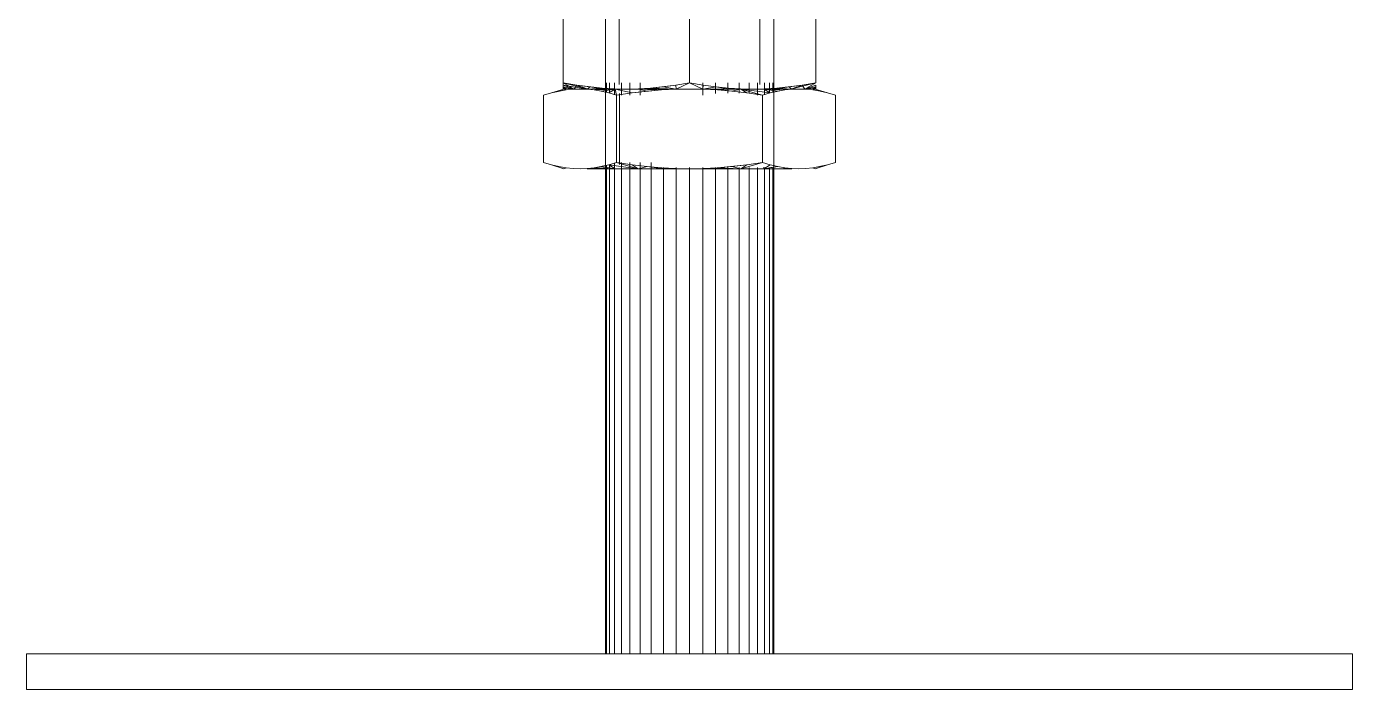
# Model space of a CAD drawing. Header units: centimetres. Extents: x -13467 to 3766, y -437 to 1921.
# Drawn here: x -8912.39 to -8893.88, y 101.87 to 111.13 of the extents above; entities that cross this region are included whole.
import ezdxf

# ---------------------------------------------------------------- set-up
doc = ezdxf.new("R2010")
doc.units = ezdxf.units.CM
doc.layers.add('G-IMPT', color=7, linetype='Continuous', lineweight=9)
doc.layers.add('M-EQPM', color=7, linetype='Continuous', lineweight=9)

# ---------------------------------------------------------------- blocks, each defined once
blk = doc.blocks.new('EQ-02-002 - EQ-02-002_dwg_Agrupar_747-1524388-Sección 1-1')
at = {"layer": 'G-IMPT'}
for p, q in [((-8904.314, 111.368), (-8904.314, 102.368)), ((-8901.964, 111.368), (-8901.964, 102.368)), ((-8904.314, 110.341), (-8904.314, 110.213)), ((-8904.314, 110.213), (-8904.314, 110.341)), ((-8904.3, 110.341), (-8904.3, 110.21)), ((-8904.3, 110.21), (-8904.3, 110.341)), ((-8904.3, 110.341), (-8904.3, 110.21)), ((-8904.257, 110.341), (-8904.257, 110.199)), ((-8904.257, 110.199), (-8904.257, 110.341)), ((-8904.257, 110.341), (-8904.257, 110.199)), ((-8904.186, 110.341), (-8904.186, 110.179)), ((-8904.186, 110.341), (-8904.186, 110.179)), ((-8904.186, 110.179), (-8904.186, 110.341)), ((-8904.09, 110.341), (-8904.09, 110.171)), ((-8904.09, 110.171), (-8904.09, 110.341)), ((-8904.09, 110.341), (-8904.09, 110.171)), ((-8903.97, 110.341), (-8903.97, 110.171)), ((-8903.97, 110.341), (-8903.97, 110.171)), ((-8903.97, 110.171), (-8903.97, 110.341)), ((-8903.83, 110.341), (-8903.83, 110.171)), ((-8903.83, 110.171), (-8903.83, 110.341)), ((-8903.83, 110.341), (-8903.83, 110.171)), ((-8902.955, 110.341), (-8902.955, 110.171)), ((-8902.955, 110.171), (-8902.955, 110.341)), ((-8902.955, 110.341), (-8902.955, 110.171)), ((-8902.776, 110.341), (-8902.776, 110.195)), ((-8902.776, 110.195), (-8902.776, 110.341)), ((-8902.776, 110.341), (-8902.776, 110.195)), ((-8902.605, 110.341), (-8902.605, 110.198)), ((-8902.605, 110.198), (-8902.605, 110.341)), ((-8902.605, 110.341), (-8902.605, 110.198)), ((-8902.448, 110.341), (-8902.448, 110.2)), ((-8902.448, 110.2), (-8902.448, 110.341)), ((-8902.448, 110.341), (-8902.448, 110.2)), ((-8902.308, 110.341), (-8902.308, 110.197)), ((-8902.308, 110.341), (-8902.308, 110.197)), ((-8902.308, 110.197), (-8902.308, 110.341)), ((-8902.188, 110.341), (-8902.188, 110.171)), ((-8902.188, 110.171), (-8902.188, 110.341)), ((-8902.188, 110.341), (-8902.188, 110.171)), ((-8902.092, 110.341), (-8902.092, 110.179)), ((-8902.092, 110.179), (-8902.092, 110.341)), ((-8902.092, 110.341), (-8902.092, 110.179)), ((-8902.021, 110.341), (-8902.021, 110.199)), ((-8902.021, 110.341), (-8902.021, 110.199)), ((-8902.021, 110.199), (-8902.021, 110.341)), ((-8901.978, 110.341), (-8901.978, 110.209)), ((-8901.978, 110.209), (-8901.978, 110.341)), ((-8901.978, 110.341), (-8901.978, 110.209)), ((-8904.186, 109.22), (-8904.186, 102.368)), ((-8904.186, 109.22), (-8904.186, 102.368)), ((-8904.186, 102.368), (-8904.186, 109.22)), ((-8904.09, 109.228), (-8904.09, 102.368)), ((-8904.09, 102.368), (-8904.09, 109.228)), ((-8904.09, 109.228), (-8904.09, 102.368)), ((-8903.97, 109.228), (-8903.97, 102.368)), ((-8903.97, 109.228), (-8903.97, 102.368)), ((-8903.97, 102.368), (-8903.97, 109.228)), ((-8903.83, 109.228), (-8903.83, 102.368)), ((-8903.83, 102.368), (-8903.83, 109.228)), ((-8903.83, 109.228), (-8903.83, 102.368)), ((-8903.673, 109.228), (-8903.673, 102.368)), ((-8903.673, 102.368), (-8903.673, 109.228)), ((-8903.673, 109.228), (-8903.673, 102.368)), ((-8904.314, 109.188), (-8904.314, 102.368)), ((-8904.314, 102.368), (-8904.314, 109.188)), ((-8904.3, 109.191), (-8904.3, 102.368)), ((-8904.3, 102.368), (-8904.3, 109.191)), ((-8904.3, 109.191), (-8904.3, 102.368)), ((-8904.257, 109.2), (-8904.257, 102.368)), ((-8904.257, 102.368), (-8904.257, 109.2)), ((-8904.257, 109.2), (-8904.257, 102.368)), ((-8903.502, 109.159), (-8903.502, 102.368)), ((-8903.502, 109.159), (-8903.502, 102.368)), ((-8903.502, 102.368), (-8903.502, 109.159)), ((-8903.323, 109.159), (-8903.323, 102.368)), ((-8903.323, 102.368), (-8903.323, 109.159)), ((-8903.323, 109.159), (-8903.323, 102.368)), ((-8903.139, 109.159), (-8903.139, 102.368)), ((-8903.139, 102.368), (-8903.139, 109.159)), ((-8903.139, 102.368), (-8903.139, 109.159)), ((-8902.955, 109.159), (-8902.955, 102.368)), ((-8902.955, 102.368), (-8902.955, 109.159)), ((-8902.955, 109.159), (-8902.955, 102.368)), ((-8902.776, 109.159), (-8902.776, 102.368)), ((-8902.776, 102.368), (-8902.776, 109.159)), ((-8902.776, 109.159), (-8902.776, 102.368)), ((-8902.605, 109.159), (-8902.605, 102.368)), ((-8902.605, 102.368), (-8902.605, 109.159)), ((-8902.605, 109.159), (-8902.605, 102.368)), ((-8902.448, 109.159), (-8902.448, 102.368)), ((-8902.448, 102.368), (-8902.448, 109.159)), ((-8902.448, 109.159), (-8902.448, 102.368)), ((-8902.308, 109.159), (-8902.308, 102.368)), ((-8902.308, 109.159), (-8902.308, 102.368)), ((-8902.308, 102.368), (-8902.308, 109.159)), ((-8902.188, 109.159), (-8902.188, 102.368)), ((-8902.188, 102.368), (-8902.188, 109.159)), ((-8902.188, 109.159), (-8902.188, 102.368)), ((-8902.092, 109.159), (-8902.092, 102.368)), ((-8902.092, 102.368), (-8902.092, 109.159)), ((-8902.092, 109.159), (-8902.092, 102.368)), ((-8902.021, 109.159), (-8902.021, 102.368)), ((-8902.021, 109.159), (-8902.021, 102.368)), ((-8902.021, 102.368), (-8902.021, 109.159)), ((-8901.978, 109.159), (-8901.978, 102.368)), ((-8901.978, 102.368), (-8901.978, 109.159)), ((-8901.978, 109.159), (-8901.978, 102.368)), ((-8901.964, 109.159), (-8901.964, 102.368)), ((-8901.964, 102.368), (-8901.964, 109.159))]:
    blk.add_line(p, q, dxfattribs=at)
blk = doc.blocks.new('EQ-02-002 - EQ-02-002_dwg_Agrupar_746-1524389-Sección 1-1')
at = {"layer": 'G-IMPT'}
for p, q in [((-8912.394, 102.368), (-8912.394, 101.868)), ((-8912.394, 102.368), (-8893.884, 102.368)), ((-8912.394, 101.868), (-8912.394, 102.368)), ((-8893.884, 102.368), (-8912.394, 102.368)), ((-8893.884, 101.868), (-8893.884, 102.368)), ((-8893.884, 101.868), (-8912.394, 101.868)), ((-8893.884, 101.868), (-8912.394, 101.868))]:
    blk.add_line(p, q, dxfattribs=at)
at = {"layer": 'G-IMPT', "flags": 128}
blk.add_lwpolyline([(-8893.884, 102.368), (-8893.884, 101.868), (-8912.394, 101.868), (-8912.394, 102.368), (-8893.884, 102.368), (-8893.884, 101.868)], dxfattribs=at)
blk = doc.blocks.new('EQ-02-002 - EQ-02-002_dwg_Agrupar_748-1524390-Sección 1-1')
at = {"layer": 'G-IMPT'}
for p, q in [((-8905.175, 110.171), (-8905.065, 110.202)), ((-8905.175, 110.171), (-8905.065, 110.202)), ((-8905.175, 109.228), (-8905.175, 110.171)), ((-8904.892, 110.256), (-8905.065, 110.204)), ((-8904.892, 110.256), (-8905.065, 110.202)), ((-8904.892, 110.256), (-8905.065, 110.202)), ((-8905.065, 110.202), (-8904.892, 110.256)), ((-8905.065, 110.202), (-8904.892, 110.256)), ((-8904.892, 110.256), (-8905.065, 110.202)), ((-8905.065, 110.202), (-8904.861, 110.243)), ((-8904.961, 110.226), (-8905.065, 110.202)), ((-8904.861, 110.243), (-8904.764, 110.253)), ((-8904.764, 110.253), (-8904.861, 110.243)), ((-8904.666, 110.256), (-8904.764, 110.253)), ((-8904.666, 110.256), (-8904.568, 110.253)), ((-8904.568, 110.253), (-8904.47, 110.243)), ((-8904.47, 110.243), (-8904.568, 110.253)), ((-8904.47, 110.243), (-8904.37, 110.226)), ((-8904.449, 110.256), (-8904.453, 110.256)), ((-8904.449, 110.256), (-8904.453, 110.256)), ((-8904.453, 110.256), (-8904.449, 110.256)), ((-8904.453, 110.243), (-8904.3, 110.25)), ((-8904.3, 110.256), (-8904.449, 110.256)), ((-8904.175, 110.256), (-8904.449, 110.256)), ((-8904.37, 110.226), (-8904.267, 110.202)), ((-8904.37, 110.226), (-8904.267, 110.202)), ((-8904.237, 110.256), (-8904.289, 110.256)), ((-8904.289, 110.256), (-8904.237, 110.256)), ((-8904.157, 110.171), (-8904.267, 110.202)), ((-8904.158, 110.256), (-8904.237, 110.256)), ((-8904.237, 110.256), (-8904.158, 110.256)), ((-8904.175, 110.256), (-8904.157, 110.171)), ((-8903.856, 110.256), (-8904.175, 110.256)), ((-8904.175, 110.256), (-8903.938, 110.202)), ((-8904.053, 110.256), (-8904.158, 110.256)), ((-8904.053, 110.256), (-8904.158, 110.256)), ((-8904.157, 110.171), (-8903.938, 110.202)), ((-8904.157, 109.228), (-8904.157, 110.171)), ((-8904.118, 109.204), (-8904.118, 110.195)), ((-8903.938, 110.202), (-8903.53, 110.243)), ((-8903.506, 110.256), (-8903.856, 110.256)), ((-8903.73, 110.226), (-8903.53, 110.243)), ((-8903.595, 110.256), (-8903.617, 110.256)), ((-8903.617, 110.256), (-8903.595, 110.256)), ((-8903.53, 110.243), (-8903.334, 110.253)), ((-8903.139, 110.256), (-8903.506, 110.256)), ((-8903.323, 110.256), (-8903.443, 110.256)), ((-8903.443, 110.256), (-8903.323, 110.256)), ((-8903.139, 110.256), (-8903.334, 110.253)), ((-8903.139, 110.256), (-8903.262, 110.256)), ((-8903.139, 110.256), (-8903.262, 110.256)), ((-8902.773, 110.256), (-8903.139, 110.256)), ((-8903.139, 110.256), (-8902.944, 110.253)), ((-8902.955, 110.256), (-8903.078, 110.256)), ((-8903.078, 110.256), (-8902.955, 110.256)), ((-8902.748, 110.243), (-8902.944, 110.253)), ((-8902.776, 110.256), (-8902.895, 110.256)), ((-8902.895, 110.256), (-8902.776, 110.256)), ((-8902.422, 110.256), (-8902.773, 110.256)), ((-8902.548, 110.226), (-8902.748, 110.243)), ((-8902.718, 110.256), (-8902.737, 110.256)), ((-8902.737, 110.256), (-8902.718, 110.256)), ((-8902.34, 110.202), (-8902.548, 110.226)), ((-8902.548, 110.226), (-8902.34, 110.202)), ((-8902.422, 110.256), (-8902.121, 110.171)), ((-8902.103, 110.256), (-8902.422, 110.256)), ((-8902.422, 110.256), (-8902.012, 110.202)), ((-8902.121, 110.171), (-8902.34, 110.202)), ((-8902.153, 110.256), (-8902.265, 110.256)), ((-8902.265, 110.256), (-8902.153, 110.256)), ((-8902.065, 110.256), (-8902.153, 110.256)), ((-8902.153, 110.256), (-8902.065, 110.256)), ((-8902.121, 110.171), (-8902.012, 110.202)), ((-8902.121, 109.228), (-8902.121, 110.171)), ((-8901.829, 110.256), (-8902.103, 110.256)), ((-8902.103, 110.256), (-8902.012, 110.202)), ((-8902.003, 110.256), (-8902.065, 110.256)), ((-8902.003, 110.256), (-8902.065, 110.256)), ((-8902.012, 110.202), (-8901.808, 110.243)), ((-8901.969, 110.256), (-8902.003, 110.256)), ((-8902.003, 110.256), (-8901.969, 110.256)), ((-8901.908, 110.226), (-8901.808, 110.243)), ((-8901.829, 110.256), (-8901.879, 110.256)), ((-8901.71, 110.256), (-8901.829, 110.256)), ((-8901.71, 110.256), (-8901.829, 110.256)), ((-8901.71, 110.253), (-8901.808, 110.243)), ((-8901.612, 110.256), (-8901.71, 110.253)), ((-8901.612, 110.256), (-8901.515, 110.253)), ((-8901.417, 110.243), (-8901.515, 110.253)), ((-8901.417, 110.243), (-8901.515, 110.253)), ((-8901.417, 110.243), (-8901.386, 110.256)), ((-8901.317, 110.226), (-8901.417, 110.243)), ((-8901.386, 110.256), (-8901.213, 110.204)), ((-8901.386, 110.256), (-8901.213, 110.202)), ((-8901.386, 110.256), (-8901.213, 110.202)), ((-8901.213, 110.202), (-8901.386, 110.256)), ((-8901.386, 110.256), (-8901.213, 110.202)), ((-8901.213, 110.202), (-8901.317, 110.226)), ((-8901.103, 110.171), (-8901.213, 110.202)), ((-8901.103, 109.228), (-8901.103, 110.171)), ((-8901.103, 110.171), (-8901.103, 109.228)), ((-8905.175, 109.228), (-8905.065, 109.197)), ((-8904.267, 109.197), (-8904.157, 109.228)), ((-8903.856, 109.143), (-8904.157, 109.228)), ((-8904.157, 109.228), (-8903.938, 109.197)), ((-8902.422, 109.143), (-8902.121, 109.228)), ((-8902.121, 109.228), (-8902.34, 109.197)), ((-8902.121, 109.228), (-8902.012, 109.197)), ((-8901.103, 109.228), (-8901.213, 109.197)), ((-8901.103, 109.228), (-8901.213, 109.197)), ((-8905.065, 109.197), (-8904.961, 109.173)), ((-8904.892, 109.143), (-8905.065, 109.197)), ((-8904.892, 109.143), (-8905.065, 109.195)), ((-8904.892, 109.143), (-8905.065, 109.195)), ((-8905.065, 109.195), (-8904.892, 109.143)), ((-8904.961, 109.173), (-8904.861, 109.157)), ((-8904.861, 109.157), (-8904.892, 109.143)), ((-8904.861, 109.157), (-8904.764, 109.147)), ((-8904.861, 109.157), (-8904.764, 109.147)), ((-8904.666, 109.143), (-8904.764, 109.147)), ((-8904.666, 109.143), (-8904.568, 109.147)), ((-8904.568, 109.147), (-8904.47, 109.157)), ((-8904.568, 109.147), (-8904.449, 109.143)), ((-8904.449, 109.143), (-8904.568, 109.143)), ((-8904.449, 109.143), (-8904.568, 109.143)), ((-8904.267, 109.197), (-8904.47, 109.157)), ((-8904.47, 109.157), (-8904.37, 109.173)), ((-8904.449, 109.143), (-8904.47, 109.157)), ((-8904.175, 109.143), (-8904.449, 109.143)), ((-8904.3, 109.143), (-8904.449, 109.143)), ((-8904.237, 109.143), (-8904.289, 109.143)), ((-8904.289, 109.143), (-8904.237, 109.143)), ((-8904.175, 109.143), (-8904.267, 109.197)), ((-8903.856, 109.143), (-8904.267, 109.197)), ((-8904.158, 109.143), (-8904.237, 109.143)), ((-8904.158, 109.143), (-8904.237, 109.143)), ((-8903.856, 109.143), (-8904.175, 109.143)), ((-8904.053, 109.143), (-8904.158, 109.143)), ((-8904.053, 109.143), (-8904.158, 109.143)), ((-8903.73, 109.173), (-8903.938, 109.197)), ((-8903.506, 109.143), (-8903.856, 109.143)), ((-8903.53, 109.157), (-8903.73, 109.173)), ((-8903.595, 109.143), (-8903.617, 109.143)), ((-8903.595, 109.143), (-8903.617, 109.143)), ((-8903.334, 109.147), (-8903.53, 109.157)), ((-8903.139, 109.143), (-8903.506, 109.143)), ((-8903.323, 109.143), (-8903.443, 109.143)), ((-8903.323, 109.143), (-8903.443, 109.143)), ((-8903.139, 109.143), (-8903.334, 109.147)), ((-8903.139, 109.143), (-8903.262, 109.143)), ((-8903.139, 109.143), (-8903.262, 109.143)), ((-8903.139, 109.143), (-8902.944, 109.147)), ((-8902.773, 109.143), (-8903.139, 109.143)), ((-8902.955, 109.143), (-8903.078, 109.143)), ((-8902.955, 109.143), (-8903.078, 109.143)), ((-8902.944, 109.147), (-8902.748, 109.157)), ((-8902.776, 109.143), (-8902.895, 109.143)), ((-8902.776, 109.143), (-8902.895, 109.143)), ((-8902.422, 109.143), (-8902.773, 109.143)), ((-8902.748, 109.157), (-8902.34, 109.197)), ((-8902.103, 109.143), (-8902.422, 109.143)), ((-8902.153, 109.143), (-8902.265, 109.143)), ((-8902.153, 109.143), (-8902.265, 109.143)), ((-8902.065, 109.143), (-8902.153, 109.143)), ((-8902.065, 109.143), (-8902.153, 109.143)), ((-8902.103, 109.143), (-8902.106, 109.159)), ((-8901.829, 109.143), (-8902.103, 109.143)), ((-8902.003, 109.143), (-8902.065, 109.143)), ((-8902.003, 109.143), (-8902.065, 109.143)), ((-8901.908, 109.173), (-8902.012, 109.197)), ((-8901.908, 109.173), (-8902.012, 109.197)), ((-8901.969, 109.143), (-8902.003, 109.143)), ((-8901.969, 109.143), (-8902.003, 109.143)), ((-8902.002, 109.159), (-8901.908, 109.173)), ((-8901.808, 109.157), (-8901.908, 109.173)), ((-8901.829, 109.143), (-8901.879, 109.143)), ((-8901.71, 109.143), (-8901.829, 109.143)), ((-8901.71, 109.143), (-8901.829, 109.143)), ((-8901.71, 109.147), (-8901.808, 109.157)), ((-8901.612, 109.143), (-8901.71, 109.147)), ((-8901.612, 109.143), (-8901.515, 109.147)), ((-8901.417, 109.157), (-8901.515, 109.147)), ((-8901.515, 109.147), (-8901.417, 109.157)), ((-8901.213, 109.197), (-8901.417, 109.157)), ((-8901.386, 109.143), (-8901.213, 109.197)), ((-8901.386, 109.143), (-8901.213, 109.195)), ((-8901.386, 109.143), (-8901.213, 109.195)), ((-8901.213, 109.195), (-8901.386, 109.143))]:
    blk.add_line(p, q, dxfattribs=at)
at = {"layer": 'G-IMPT', "flags": 128}
for points in [[(-8905.065, 110.202), (-8905.175, 110.171), (-8905.175, 109.228)], [(-8905.065, 109.197), (-8905.175, 109.228), (-8905.175, 110.171)], [(-8905.065, 110.202), (-8904.892, 110.256), (-8905.065, 110.204)], [(-8904.961, 110.226), (-8904.861, 110.243), (-8904.892, 110.256)], [(-8904.764, 110.253), (-8904.666, 110.256), (-8904.568, 110.253)], [(-8904.449, 110.256), (-8904.47, 110.243), (-8904.37, 110.226)], [(-8904.47, 110.243), (-8904.449, 110.256), (-8904.453, 110.256)], [(-8903.938, 110.202), (-8904.157, 110.171), (-8904.157, 109.228), (-8904.267, 109.197), (-8904.175, 109.143), (-8903.856, 109.143), (-8904.267, 109.197), (-8904.157, 109.228), (-8903.856, 109.143), (-8904.267, 109.197), (-8904.37, 109.173), (-8904.175, 109.143), (-8904.47, 109.157)], [(-8904.453, 110.256), (-8904.449, 110.256), (-8904.175, 110.256), (-8903.856, 110.256), (-8903.506, 110.256), (-8903.139, 110.256), (-8902.773, 110.256), (-8902.422, 110.256), (-8902.103, 110.256), (-8901.829, 110.256), (-8901.71, 110.256)], [(-8904.3, 110.256), (-8904.449, 110.256), (-8904.453, 110.256)], [(-8903.506, 109.143), (-8903.73, 109.173), (-8903.856, 109.143), (-8903.938, 109.197), (-8904.157, 109.228), (-8904.157, 110.171), (-8904.267, 110.202), (-8904.175, 110.256), (-8904.37, 110.226)], [(-8903.595, 110.245), (-8903.856, 110.256), (-8903.73, 110.226), (-8903.938, 110.202), (-8904.175, 110.256), (-8904.157, 110.171), (-8903.938, 110.202), (-8904.175, 110.256), (-8903.856, 110.256)], [(-8903.334, 110.253), (-8903.53, 110.243), (-8903.506, 110.256), (-8903.334, 110.253), (-8903.139, 110.256), (-8902.944, 110.253)], [(-8902.748, 110.243), (-8902.944, 110.253), (-8902.773, 110.256)], [(-8902.422, 109.143), (-8902.103, 109.143), (-8902.012, 109.197), (-8902.121, 109.228), (-8902.121, 110.171), (-8902.34, 110.202), (-8902.422, 110.256), (-8902.548, 110.226), (-8902.773, 110.256), (-8902.748, 110.243), (-8902.548, 110.226)], [(-8901.879, 110.246), (-8902.103, 110.256), (-8901.908, 110.226), (-8902.012, 110.202), (-8902.422, 110.256), (-8902.121, 110.171), (-8902.012, 110.202), (-8902.422, 110.256), (-8902.103, 110.256), (-8902.012, 110.202), (-8902.121, 110.171), (-8902.121, 109.228), (-8902.34, 109.197)], [(-8901.71, 110.256), (-8901.829, 110.256), (-8901.879, 110.256)], [(-8901.71, 110.253), (-8901.808, 110.243), (-8901.829, 110.256), (-8901.71, 110.253), (-8901.612, 110.256), (-8901.515, 110.253)], [(-8901.71, 110.253), (-8901.829, 110.256), (-8901.808, 110.243)], [(-8901.417, 110.243), (-8901.317, 110.226), (-8901.213, 110.202)], [(-8901.103, 109.228), (-8901.103, 110.171), (-8901.213, 110.202), (-8901.386, 110.256)], [(-8901.213, 110.202), (-8901.386, 110.256), (-8901.213, 110.204)], [(-8902.548, 109.173), (-8902.748, 109.157), (-8902.422, 109.143), (-8902.548, 109.173), (-8902.34, 109.197), (-8902.422, 109.143), (-8902.121, 109.228)], [(-8905.065, 109.197), (-8904.892, 109.143), (-8905.065, 109.195)], [(-8904.861, 109.157), (-8904.961, 109.173), (-8905.065, 109.197)], [(-8904.568, 109.147), (-8904.47, 109.157), (-8904.449, 109.143), (-8904.568, 109.147), (-8904.666, 109.143), (-8904.764, 109.147)], [(-8901.71, 109.143), (-8901.829, 109.143), (-8902.103, 109.143), (-8902.422, 109.143), (-8902.773, 109.143), (-8903.139, 109.143), (-8903.506, 109.143), (-8903.856, 109.143), (-8904.175, 109.143), (-8904.449, 109.143), (-8904.568, 109.143)], [(-8904.568, 109.143), (-8904.449, 109.143), (-8904.3, 109.143)], [(-8903.53, 109.157), (-8903.334, 109.147), (-8903.506, 109.143), (-8903.53, 109.157), (-8903.73, 109.173), (-8903.938, 109.197)], [(-8902.944, 109.147), (-8902.748, 109.157), (-8902.773, 109.143), (-8902.944, 109.147), (-8903.139, 109.143), (-8903.334, 109.147)], [(-8902.106, 109.159), (-8902.103, 109.143), (-8901.908, 109.173)], [(-8901.829, 109.143), (-8901.808, 109.157), (-8901.908, 109.173)], [(-8901.879, 109.143), (-8901.829, 109.143), (-8901.71, 109.143)], [(-8901.808, 109.157), (-8901.71, 109.147), (-8901.829, 109.143)], [(-8901.808, 109.157), (-8901.829, 109.143), (-8901.71, 109.147)], [(-8901.515, 109.147), (-8901.612, 109.143), (-8901.71, 109.147)], [(-8901.317, 109.173), (-8901.417, 109.157), (-8901.386, 109.143)], [(-8901.317, 109.173), (-8901.213, 109.197), (-8901.386, 109.143), (-8901.213, 109.195)]]:
    blk.add_lwpolyline(points, dxfattribs=at)
blk = doc.blocks.new('EQ-02-002 - EQ-02-002_dwg_Agrupar_749-1524391-Sección 1-1')
at = {"layer": 'G-IMPT'}
for p, q in [((-8904.565, 111.368), (-8904.902, 111.283)), ((-8904.75, 111.368), (-8904.902, 111.283)), ((-8904.75, 111.368), (-8904.902, 111.283)), ((-8904.902, 111.368), (-8904.902, 111.365)), ((-8904.902, 111.368), (-8904.902, 111.365)), ((-8904.902, 111.283), (-8904.565, 111.368)), ((-8904.902, 111.355), (-8904.902, 111.365)), ((-8904.902, 111.365), (-8904.902, 111.355)), ((-8904.902, 111.315), (-8904.902, 111.355)), ((-8904.902, 111.355), (-8904.902, 111.338)), ((-8904.902, 111.338), (-8904.902, 111.315)), ((-8904.902, 111.338), (-8904.902, 111.315)), ((-8904.902, 111.283), (-8904.902, 111.315)), ((-8904.902, 111.283), (-8904.712, 111.315)), ((-8904.902, 111.283), (-8904.902, 111.315)), ((-8904.902, 111.283), (-8904.712, 111.315)), ((-8904.902, 110.341), (-8904.902, 111.283)), ((-8904.75, 111.368), (-8904.712, 111.315)), ((-8904.565, 111.368), (-8904.712, 111.315)), ((-8904.712, 111.315), (-8904.359, 111.355)), ((-8904.712, 111.315), (-8904.532, 111.338)), ((-8904.532, 111.338), (-8904.359, 111.355)), ((-8904.359, 111.355), (-8904.19, 111.365)), ((-8904.021, 111.368), (-8904.19, 111.365)), ((-8904.119, 111.307), (-8904.119, 110.317)), ((-8904.021, 111.368), (-8903.852, 111.365)), ((-8903.682, 111.355), (-8903.852, 111.365)), ((-8903.509, 111.338), (-8903.682, 111.355)), ((-8903.329, 111.315), (-8903.509, 111.338)), ((-8903.509, 111.338), (-8903.329, 111.315)), ((-8903.139, 111.283), (-8903.329, 111.315)), ((-8903.323, 111.368), (-8903.139, 111.283)), ((-8903.323, 111.368), (-8902.949, 111.315)), ((-8903.139, 111.283), (-8902.949, 111.315)), ((-8903.139, 110.341), (-8903.139, 111.283)), ((-8903.139, 110.341), (-8903.139, 111.283)), ((-8902.955, 111.368), (-8902.949, 111.315)), ((-8902.949, 111.315), (-8902.596, 111.355)), ((-8902.596, 111.355), (-8902.427, 111.365)), ((-8902.258, 111.368), (-8902.427, 111.365)), ((-8902.258, 111.368), (-8902.088, 111.365)), ((-8902.159, 111.307), (-8902.159, 110.317)), ((-8901.919, 111.355), (-8902.088, 111.365)), ((-8901.919, 111.355), (-8901.959, 111.368)), ((-8901.566, 111.315), (-8901.919, 111.355)), ((-8901.746, 111.338), (-8901.919, 111.355)), ((-8901.566, 111.315), (-8901.746, 111.338)), ((-8901.713, 111.368), (-8901.566, 111.315)), ((-8901.713, 111.368), (-8901.376, 111.283)), ((-8901.713, 111.368), (-8901.376, 111.315)), ((-8901.566, 111.315), (-8901.713, 111.368)), ((-8901.713, 111.368), (-8901.376, 111.315)), ((-8901.528, 111.368), (-8901.566, 111.315)), ((-8901.528, 111.368), (-8901.566, 111.315)), ((-8901.376, 111.283), (-8901.566, 111.315)), ((-8901.528, 111.368), (-8901.376, 111.283)), ((-8901.528, 111.368), (-8901.376, 111.315)), ((-8901.376, 111.315), (-8901.528, 111.368)), ((-8901.376, 111.368), (-8901.376, 111.365)), ((-8901.376, 111.368), (-8901.376, 111.365)), ((-8901.376, 111.355), (-8901.376, 111.365)), ((-8901.376, 111.365), (-8901.376, 111.355)), ((-8901.376, 111.315), (-8901.376, 111.355)), ((-8901.376, 111.338), (-8901.376, 111.355)), ((-8901.376, 111.315), (-8901.376, 111.338)), ((-8901.376, 111.283), (-8901.376, 111.315)), ((-8901.376, 110.341), (-8901.376, 111.283)), ((-8904.568, 110.257), (-8904.902, 110.341)), ((-8904.75, 110.256), (-8904.902, 110.341)), ((-8904.902, 110.341), (-8904.902, 110.31)), ((-8904.902, 110.341), (-8904.712, 110.31)), ((-8904.902, 110.31), (-8904.902, 110.341)), ((-8904.902, 110.341), (-8904.712, 110.31)), ((-8903.139, 110.341), (-8903.329, 110.31)), ((-8903.323, 110.256), (-8903.139, 110.341)), ((-8902.955, 110.256), (-8903.139, 110.341)), ((-8903.139, 110.341), (-8902.949, 110.31)), ((-8901.71, 110.257), (-8901.376, 110.341)), ((-8901.376, 110.341), (-8901.71, 110.257)), ((-8901.566, 110.31), (-8901.376, 110.341)), ((-8901.528, 110.256), (-8901.376, 110.341)), ((-8901.528, 110.256), (-8901.376, 110.341)), ((-8901.376, 110.341), (-8901.528, 110.256)), ((-8904.75, 110.256), (-8904.902, 110.31)), ((-8904.902, 110.31), (-8904.902, 110.269)), ((-8904.902, 110.31), (-8904.902, 110.286)), ((-8904.568, 110.256), (-8904.902, 110.31)), ((-8904.902, 110.286), (-8904.902, 110.269)), ((-8904.902, 110.269), (-8904.902, 110.259)), ((-8904.902, 110.259), (-8904.902, 110.269)), ((-8904.902, 110.256), (-8904.902, 110.259)), ((-8904.902, 110.256), (-8904.902, 110.259)), ((-8904.864, 110.256), (-8904.902, 110.256)), ((-8904.864, 110.256), (-8904.902, 110.256)), ((-8904.75, 110.256), (-8904.712, 110.31)), ((-8904.565, 110.256), (-8904.75, 110.256)), ((-8904.568, 110.257), (-8904.712, 110.31)), ((-8904.712, 110.31), (-8904.359, 110.269)), ((-8904.532, 110.286), (-8904.712, 110.31)), ((-8904.359, 110.269), (-8904.532, 110.286)), ((-8904.319, 110.256), (-8904.453, 110.256)), ((-8904.319, 110.256), (-8904.453, 110.256)), ((-8904.319, 110.256), (-8904.453, 110.256)), ((-8904.19, 110.259), (-8904.359, 110.269)), ((-8904.359, 110.269), (-8904.319, 110.256)), ((-8904.021, 110.256), (-8904.319, 110.256)), ((-8904.301, 110.256), (-8904.315, 110.256)), ((-8904.301, 110.256), (-8904.315, 110.256)), ((-8904.258, 110.256), (-8904.301, 110.256)), ((-8904.258, 110.256), (-8904.301, 110.256)), ((-8904.187, 110.256), (-8904.258, 110.256)), ((-8904.187, 110.256), (-8904.258, 110.256)), ((-8904.021, 110.256), (-8904.19, 110.259)), ((-8904.09, 110.256), (-8904.187, 110.256)), ((-8904.09, 110.256), (-8904.187, 110.256)), ((-8903.971, 110.256), (-8904.09, 110.256)), ((-8903.971, 110.256), (-8904.09, 110.256)), ((-8904.021, 110.256), (-8903.852, 110.259)), ((-8903.684, 110.256), (-8904.021, 110.256)), ((-8903.83, 110.256), (-8903.971, 110.256)), ((-8903.83, 110.256), (-8903.971, 110.256)), ((-8903.852, 110.259), (-8903.682, 110.269)), ((-8903.673, 110.256), (-8903.83, 110.256)), ((-8903.673, 110.256), (-8903.83, 110.256)), ((-8903.323, 110.256), (-8903.684, 110.256)), ((-8903.682, 110.269), (-8903.329, 110.31)), ((-8903.502, 110.256), (-8903.673, 110.256)), ((-8903.502, 110.256), (-8903.673, 110.256)), ((-8903.323, 110.256), (-8903.502, 110.256)), ((-8903.323, 110.256), (-8903.502, 110.256)), ((-8903.139, 110.256), (-8903.323, 110.256)), ((-8902.955, 110.256), (-8903.323, 110.256)), ((-8903.139, 110.256), (-8903.323, 110.256)), ((-8902.955, 110.256), (-8903.139, 110.256)), ((-8902.955, 110.256), (-8903.139, 110.256)), ((-8902.594, 110.256), (-8902.955, 110.256)), ((-8902.776, 110.256), (-8902.955, 110.256)), ((-8902.776, 110.256), (-8902.955, 110.256)), ((-8902.769, 110.286), (-8902.949, 110.31)), ((-8902.605, 110.256), (-8902.776, 110.256)), ((-8902.605, 110.256), (-8902.776, 110.256)), ((-8902.596, 110.269), (-8902.769, 110.286)), ((-8902.448, 110.256), (-8902.605, 110.256)), ((-8902.448, 110.256), (-8902.605, 110.256)), ((-8902.427, 110.259), (-8902.596, 110.269)), ((-8902.258, 110.256), (-8902.594, 110.256)), ((-8902.307, 110.256), (-8902.448, 110.256)), ((-8902.307, 110.256), (-8902.448, 110.256)), ((-8902.258, 110.256), (-8902.427, 110.259)), ((-8902.188, 110.256), (-8902.307, 110.256)), ((-8902.188, 110.256), (-8902.307, 110.256)), ((-8902.258, 110.256), (-8902.088, 110.259)), ((-8901.959, 110.256), (-8902.258, 110.256)), ((-8902.091, 110.256), (-8902.188, 110.256)), ((-8902.091, 110.256), (-8902.188, 110.256)), ((-8902.021, 110.256), (-8902.091, 110.256)), ((-8902.021, 110.256), (-8902.091, 110.256)), ((-8902.088, 110.259), (-8901.919, 110.269)), ((-8901.978, 110.256), (-8902.021, 110.256)), ((-8901.978, 110.256), (-8902.021, 110.256)), ((-8901.963, 110.256), (-8901.978, 110.256)), ((-8901.963, 110.256), (-8901.978, 110.256)), ((-8901.713, 110.256), (-8901.959, 110.256)), ((-8901.713, 110.256), (-8901.959, 110.256)), ((-8901.713, 110.256), (-8901.959, 110.256)), ((-8901.566, 110.31), (-8901.919, 110.269)), ((-8901.919, 110.269), (-8901.746, 110.286)), ((-8901.746, 110.286), (-8901.566, 110.31)), ((-8901.746, 110.286), (-8901.566, 110.31)), ((-8901.713, 110.256), (-8901.566, 110.31)), ((-8901.713, 110.256), (-8901.566, 110.31)), ((-8901.528, 110.256), (-8901.713, 110.256)), ((-8901.71, 110.257), (-8901.566, 110.31)), ((-8901.528, 110.256), (-8901.566, 110.31)), ((-8901.415, 110.256), (-8901.376, 110.256)), ((-8901.415, 110.256), (-8901.376, 110.256)), ((-8901.376, 110.31), (-8901.376, 110.269)), ((-8901.376, 110.286), (-8901.376, 110.31)), ((-8901.376, 110.269), (-8901.376, 110.286)), ((-8901.376, 110.269), (-8901.376, 110.259)), ((-8901.376, 110.259), (-8901.376, 110.269)), ((-8901.376, 110.256), (-8901.376, 110.259)), ((-8901.376, 110.256), (-8901.376, 110.259))]:
    blk.add_line(p, q, dxfattribs=at)
at = {"layer": 'G-IMPT', "flags": 128}
for points in [[(-8904.902, 111.315), (-8904.902, 111.283), (-8904.75, 111.368)], [(-8904.75, 111.368), (-8904.902, 111.338), (-8904.902, 111.315), (-8904.75, 111.368), (-8904.902, 111.355), (-8904.902, 111.338)], [(-8904.565, 111.368), (-8904.712, 111.315), (-8904.902, 111.283)], [(-8904.319, 110.256), (-8904.532, 110.286), (-8904.565, 110.256), (-8904.712, 110.31), (-8904.902, 110.341), (-8904.902, 111.283), (-8904.902, 111.315), (-8904.75, 111.368), (-8904.902, 111.338), (-8904.864, 111.368), (-8904.902, 111.355), (-8904.902, 111.338)], [(-8904.902, 111.355), (-8904.902, 111.365), (-8904.864, 111.368)], [(-8904.532, 111.338), (-8904.712, 111.315), (-8904.75, 111.368), (-8904.902, 111.283), (-8904.712, 111.315), (-8904.75, 111.368)], [(-8904.565, 111.368), (-8904.712, 111.315), (-8904.902, 111.283), (-8904.902, 110.341), (-8904.902, 110.31), (-8904.75, 110.256)], [(-8904.902, 111.365), (-8904.902, 111.355), (-8904.864, 111.368), (-8904.902, 111.365), (-8904.902, 111.368), (-8904.902, 111.365)], [(-8904.532, 111.338), (-8904.319, 111.368), (-8904.359, 111.355), (-8904.532, 111.338), (-8904.712, 111.315)], [(-8904.532, 111.338), (-8904.359, 111.355), (-8904.565, 111.368)], [(-8904.19, 111.365), (-8904.359, 111.355), (-8904.319, 111.368), (-8904.19, 111.365), (-8904.021, 111.368), (-8903.852, 111.365)], [(-8903.682, 111.355), (-8903.852, 111.365), (-8903.684, 111.368)], [(-8903.139, 111.283), (-8903.329, 111.315), (-8903.323, 111.368), (-8903.509, 111.338), (-8903.684, 111.368), (-8903.682, 111.355), (-8903.509, 111.338)], [(-8903.139, 111.283), (-8903.139, 110.341), (-8903.329, 110.31)], [(-8902.769, 111.338), (-8902.596, 111.355), (-8902.955, 111.368), (-8902.769, 111.338), (-8902.949, 111.315), (-8903.323, 111.368), (-8903.139, 111.283)], [(-8903.139, 111.283), (-8902.949, 111.315), (-8903.323, 111.368)], [(-8902.955, 111.368), (-8902.949, 111.315), (-8903.139, 111.283)], [(-8902.427, 111.365), (-8902.596, 111.355), (-8902.594, 111.368), (-8902.427, 111.365), (-8902.258, 111.368), (-8902.088, 111.365)], [(-8901.919, 111.355), (-8902.088, 111.365), (-8901.959, 111.368), (-8901.919, 111.355), (-8901.746, 111.338), (-8901.566, 111.315)], [(-8901.959, 111.368), (-8901.746, 111.338), (-8901.713, 111.368), (-8901.566, 111.315)], [(-8901.376, 111.283), (-8901.528, 111.368), (-8901.566, 111.315), (-8901.746, 111.338), (-8901.713, 111.368), (-8901.919, 111.355), (-8901.746, 111.338)], [(-8901.376, 111.283), (-8901.713, 111.368), (-8901.376, 111.315), (-8901.376, 111.338), (-8901.528, 111.368), (-8901.376, 111.355), (-8901.376, 111.338)], [(-8901.566, 111.315), (-8901.376, 111.283), (-8901.376, 110.341)], [(-8901.566, 110.31), (-8901.376, 110.341), (-8901.376, 111.283)], [(-8901.415, 111.368), (-8901.376, 111.338), (-8901.528, 111.368), (-8901.376, 111.315)], [(-8901.376, 111.355), (-8901.376, 111.365), (-8901.415, 111.368), (-8901.376, 111.355), (-8901.376, 111.338), (-8901.376, 111.315)], [(-8901.376, 111.365), (-8901.376, 111.355), (-8901.415, 111.368), (-8901.376, 111.365), (-8901.376, 111.368), (-8901.376, 111.365)], [(-8904.902, 110.341), (-8904.902, 110.31), (-8904.75, 110.256), (-8904.902, 110.286), (-8904.864, 110.256)], [(-8904.568, 110.256), (-8904.902, 110.31), (-8904.902, 110.341), (-8904.568, 110.257)], [(-8904.532, 110.286), (-8904.359, 110.269), (-8904.565, 110.256), (-8904.532, 110.286), (-8904.712, 110.31), (-8904.75, 110.256), (-8904.902, 110.341), (-8904.712, 110.31), (-8904.75, 110.256)], [(-8904.568, 110.257), (-8904.712, 110.31), (-8904.902, 110.341)], [(-8903.509, 110.286), (-8903.682, 110.269), (-8903.323, 110.256), (-8903.509, 110.286), (-8903.329, 110.31), (-8903.323, 110.256), (-8903.139, 110.341)], [(-8903.139, 110.341), (-8902.955, 110.256), (-8902.949, 110.31), (-8903.139, 110.341)], [(-8901.746, 110.286), (-8901.919, 110.269), (-8901.713, 110.256), (-8901.746, 110.286), (-8901.566, 110.31), (-8901.528, 110.256), (-8901.376, 110.341), (-8901.566, 110.31), (-8901.528, 110.256)], [(-8904.568, 110.256), (-8904.902, 110.31), (-8904.902, 110.286), (-8904.75, 110.256)], [(-8904.902, 110.269), (-8904.902, 110.259), (-8904.864, 110.256), (-8904.902, 110.269), (-8904.902, 110.286), (-8904.902, 110.31)], [(-8904.764, 110.257), (-8904.902, 110.269), (-8904.902, 110.286)], [(-8904.902, 110.259), (-8904.902, 110.269), (-8904.864, 110.256), (-8904.902, 110.259), (-8904.902, 110.256), (-8904.902, 110.259)], [(-8904.864, 110.256), (-8904.902, 110.256), (-8904.864, 110.256)], [(-8904.359, 110.269), (-8904.19, 110.259), (-8904.319, 110.256), (-8904.359, 110.269), (-8904.532, 110.286), (-8904.712, 110.31)], [(-8904.453, 110.256), (-8904.319, 110.256), (-8904.021, 110.256), (-8903.684, 110.256), (-8903.323, 110.256), (-8902.955, 110.256), (-8902.594, 110.256), (-8902.258, 110.256), (-8901.959, 110.256), (-8901.713, 110.256)], [(-8903.852, 110.259), (-8903.682, 110.269), (-8903.684, 110.256), (-8903.852, 110.259), (-8904.021, 110.256), (-8904.19, 110.259)], [(-8903.323, 110.256), (-8902.955, 110.256), (-8902.769, 110.286), (-8902.594, 110.256), (-8902.596, 110.269), (-8902.769, 110.286), (-8902.949, 110.31)], [(-8902.596, 110.269), (-8902.427, 110.259), (-8902.594, 110.256)], [(-8902.088, 110.259), (-8901.919, 110.269), (-8901.959, 110.256), (-8902.088, 110.259), (-8902.258, 110.256), (-8902.427, 110.259)], [(-8901.713, 110.256), (-8901.746, 110.286), (-8901.959, 110.256), (-8901.919, 110.269), (-8901.746, 110.286)], [(-8901.515, 110.257), (-8901.376, 110.269), (-8901.376, 110.286)], [(-8901.376, 110.269), (-8901.376, 110.259), (-8901.415, 110.256)], [(-8901.376, 110.259), (-8901.376, 110.269), (-8901.415, 110.256), (-8901.376, 110.259), (-8901.376, 110.256), (-8901.376, 110.259)], [(-8901.415, 110.256), (-8901.376, 110.256), (-8901.415, 110.256)]]:
    blk.add_lwpolyline(points, dxfattribs=at)
for points in [[(-8901.528, 110.256), (-8901.376, 110.286), (-8901.376, 110.31)], [(-8901.376, 110.31), (-8901.528, 110.256), (-8901.376, 110.286), (-8901.415, 110.256), (-8901.376, 110.269), (-8901.376, 110.286)]]:
    blk.add_lwpolyline(points, close=True, dxfattribs=at)
blk = doc.blocks.new('EQ-02-002 - EQ-02-002_dwg_Agrupar_754-1524397-Sección 1-1')
at = {"layer": 'G-IMPT'}
for p, q in [((-8904.892, 110.256), (-8905.065, 110.204)), ((-8904.892, 110.256), (-8905.065, 110.202)), ((-8904.892, 110.256), (-8905.065, 110.202)), ((-8905.065, 110.202), (-8904.892, 110.256)), ((-8905.065, 110.202), (-8904.892, 110.256)), ((-8904.892, 110.256), (-8905.065, 110.202)), ((-8904.861, 110.243), (-8904.892, 110.256)), ((-8904.449, 110.256), (-8904.47, 110.243)), ((-8904.449, 110.256), (-8904.453, 110.256)), ((-8904.449, 110.256), (-8904.453, 110.256)), ((-8904.453, 110.256), (-8904.449, 110.256)), ((-8904.453, 110.243), (-8904.3, 110.25)), ((-8904.3, 110.256), (-8904.449, 110.256)), ((-8904.3, 110.256), (-8904.449, 110.256)), ((-8901.829, 110.256), (-8901.879, 110.256)), ((-8901.829, 110.256), (-8901.879, 110.256)), ((-8901.71, 110.256), (-8901.829, 110.256)), ((-8901.71, 110.256), (-8901.829, 110.256)), ((-8901.417, 110.243), (-8901.386, 110.256)), ((-8901.386, 110.256), (-8901.213, 110.204)), ((-8901.386, 110.256), (-8901.213, 110.202)), ((-8901.386, 110.256), (-8901.213, 110.202)), ((-8901.213, 110.202), (-8901.386, 110.256)), ((-8901.213, 110.202), (-8901.386, 110.256)), ((-8901.386, 110.256), (-8901.213, 110.202)), ((-8904.892, 109.143), (-8905.065, 109.197)), ((-8904.892, 109.143), (-8905.065, 109.195)), ((-8904.892, 109.143), (-8905.065, 109.195)), ((-8905.065, 109.195), (-8904.892, 109.143)), ((-8904.861, 109.157), (-8904.892, 109.143)), ((-8904.568, 109.147), (-8904.449, 109.143)), ((-8904.449, 109.143), (-8904.568, 109.143)), ((-8904.449, 109.143), (-8904.568, 109.143)), ((-8904.449, 109.143), (-8904.47, 109.157)), ((-8904.3, 109.149), (-8904.47, 109.157)), ((-8904.3, 109.143), (-8904.449, 109.143)), ((-8904.3, 109.143), (-8904.449, 109.143)), ((-8901.829, 109.143), (-8901.879, 109.143)), ((-8901.829, 109.143), (-8901.879, 109.143)), ((-8901.829, 109.143), (-8901.808, 109.157)), ((-8901.71, 109.147), (-8901.829, 109.143)), ((-8901.71, 109.143), (-8901.829, 109.143)), ((-8901.71, 109.143), (-8901.829, 109.143)), ((-8901.417, 109.157), (-8901.386, 109.143)), ((-8901.386, 109.143), (-8901.213, 109.197)), ((-8901.386, 109.143), (-8901.213, 109.195)), ((-8901.386, 109.143), (-8901.213, 109.195)), ((-8901.213, 109.195), (-8901.386, 109.143))]:
    blk.add_line(p, q, dxfattribs=at)
at = {"layer": 'G-IMPT', "flags": 128}
for points in [[(-8905.065, 110.202), (-8904.892, 110.256), (-8905.065, 110.204)], [(-8904.47, 110.243), (-8904.449, 110.256), (-8904.453, 110.256)], [(-8904.453, 110.256), (-8904.449, 110.256), (-8904.3, 110.256)], [(-8904.3, 110.256), (-8904.449, 110.256), (-8904.453, 110.256)], [(-8901.879, 110.256), (-8901.829, 110.256), (-8901.71, 110.256)], [(-8901.71, 110.256), (-8901.829, 110.256), (-8901.879, 110.256)], [(-8901.808, 110.243), (-8901.829, 110.256), (-8901.71, 110.253)], [(-8901.71, 110.253), (-8901.829, 110.256), (-8901.808, 110.243)], [(-8901.213, 110.202), (-8901.386, 110.256), (-8901.213, 110.204)], [(-8905.065, 109.197), (-8904.892, 109.143), (-8905.065, 109.195)], [(-8904.47, 109.157), (-8904.449, 109.143), (-8904.568, 109.147)], [(-8904.3, 109.143), (-8904.449, 109.143), (-8904.568, 109.143)], [(-8904.568, 109.143), (-8904.449, 109.143), (-8904.3, 109.143)], [(-8901.879, 109.143), (-8901.829, 109.143), (-8901.71, 109.143)], [(-8901.71, 109.143), (-8901.829, 109.143), (-8901.879, 109.143)], [(-8901.808, 109.157), (-8901.829, 109.143), (-8901.71, 109.147)], [(-8901.213, 109.197), (-8901.386, 109.143), (-8901.213, 109.195)]]:
    blk.add_lwpolyline(points, dxfattribs=at)
blk = doc.blocks.new('EQ-02-002 - EQ-02-002_dwg_Agrupar_755-1524398-Sección 1-1')
at = {"layer": 'G-IMPT'}
for p, q in [((-8904.565, 111.368), (-8904.902, 111.283)), ((-8904.75, 111.368), (-8904.902, 111.283)), ((-8904.75, 111.368), (-8904.902, 111.283)), ((-8904.902, 111.283), (-8904.75, 111.368)), ((-8904.902, 111.283), (-8904.565, 111.368)), ((-8904.902, 111.355), (-8904.902, 111.365)), ((-8904.902, 111.365), (-8904.902, 111.355)), ((-8904.902, 111.355), (-8904.902, 111.365)), ((-8904.902, 111.315), (-8904.902, 111.355)), ((-8904.902, 111.355), (-8904.902, 111.338)), ((-8904.902, 111.338), (-8904.902, 111.315)), ((-8904.902, 111.338), (-8904.902, 111.315)), ((-8904.75, 111.368), (-8904.712, 111.315)), ((-8904.712, 111.315), (-8904.75, 111.368)), ((-8904.565, 111.368), (-8904.712, 111.315)), ((-8904.565, 111.368), (-8904.712, 111.315)), ((-8904.565, 111.368), (-8904.712, 111.315)), ((-8904.712, 111.315), (-8904.532, 111.338)), ((-8904.532, 111.338), (-8904.359, 111.355)), ((-8904.359, 111.355), (-8904.319, 111.368)), ((-8901.919, 111.355), (-8901.959, 111.368)), ((-8901.566, 111.315), (-8901.919, 111.355)), ((-8901.746, 111.338), (-8901.919, 111.355)), ((-8901.566, 111.315), (-8901.746, 111.338)), ((-8901.713, 111.368), (-8901.566, 111.315)), ((-8901.713, 111.368), (-8901.376, 111.283)), ((-8901.713, 111.368), (-8901.376, 111.315)), ((-8901.566, 111.315), (-8901.713, 111.368)), ((-8901.713, 111.368), (-8901.376, 111.315)), ((-8901.528, 111.368), (-8901.566, 111.315)), ((-8901.528, 111.368), (-8901.566, 111.315)), ((-8901.528, 111.368), (-8901.376, 111.283)), ((-8901.528, 111.368), (-8901.376, 111.315)), ((-8901.376, 111.315), (-8901.528, 111.368)), ((-8901.376, 111.355), (-8901.376, 111.365)), ((-8901.376, 111.365), (-8901.376, 111.355)), ((-8901.376, 111.355), (-8901.376, 111.365)), ((-8901.376, 111.315), (-8901.376, 111.355)), ((-8901.376, 111.338), (-8901.376, 111.355)), ((-8901.376, 111.315), (-8901.376, 111.338)), ((-8904.568, 110.257), (-8904.902, 110.341)), ((-8904.75, 110.256), (-8904.902, 110.341)), ((-8904.902, 110.341), (-8904.902, 110.31)), ((-8904.902, 110.341), (-8904.712, 110.31)), ((-8904.902, 110.31), (-8904.902, 110.341)), ((-8904.902, 110.341), (-8904.712, 110.31)), ((-8901.71, 110.257), (-8901.376, 110.341)), ((-8901.376, 110.341), (-8901.71, 110.257)), ((-8901.528, 110.256), (-8901.376, 110.341)), ((-8901.528, 110.256), (-8901.376, 110.341)), ((-8901.376, 110.341), (-8901.528, 110.256)), ((-8904.75, 110.256), (-8904.902, 110.31)), ((-8904.902, 110.31), (-8904.902, 110.269)), ((-8904.902, 110.31), (-8904.902, 110.286)), ((-8904.568, 110.256), (-8904.902, 110.31)), ((-8904.902, 110.286), (-8904.902, 110.269)), ((-8904.902, 110.269), (-8904.902, 110.259)), ((-8904.902, 110.259), (-8904.902, 110.269)), ((-8904.902, 110.256), (-8904.902, 110.259)), ((-8904.902, 110.256), (-8904.902, 110.259)), ((-8904.864, 110.256), (-8904.902, 110.256)), ((-8904.864, 110.256), (-8904.902, 110.256)), ((-8904.75, 110.256), (-8904.712, 110.31)), ((-8904.568, 110.257), (-8904.712, 110.31)), ((-8904.712, 110.31), (-8904.359, 110.269)), ((-8904.532, 110.286), (-8904.712, 110.31)), ((-8904.359, 110.269), (-8904.532, 110.286)), ((-8904.319, 110.256), (-8904.453, 110.256)), ((-8904.319, 110.256), (-8904.453, 110.256)), ((-8904.319, 110.256), (-8904.453, 110.256)), ((-8904.453, 110.256), (-8904.319, 110.256)), ((-8904.359, 110.269), (-8904.319, 110.256)), ((-8901.919, 110.269), (-8901.959, 110.256)), ((-8901.713, 110.256), (-8901.959, 110.256)), ((-8901.713, 110.256), (-8901.959, 110.256)), ((-8901.713, 110.256), (-8901.959, 110.256)), ((-8901.959, 110.256), (-8901.713, 110.256)), ((-8901.566, 110.31), (-8901.919, 110.269)), ((-8901.919, 110.269), (-8901.746, 110.286)), ((-8901.746, 110.286), (-8901.566, 110.31)), ((-8901.746, 110.286), (-8901.566, 110.31)), ((-8901.71, 110.257), (-8901.566, 110.31)), ((-8901.71, 110.257), (-8901.566, 110.31)), ((-8901.71, 110.257), (-8901.566, 110.31)), ((-8901.528, 110.256), (-8901.566, 110.31)), ((-8901.566, 110.31), (-8901.528, 110.256)), ((-8901.415, 110.256), (-8901.376, 110.256)), ((-8901.415, 110.256), (-8901.376, 110.256)), ((-8901.376, 110.31), (-8901.376, 110.269)), ((-8901.376, 110.286), (-8901.376, 110.31)), ((-8901.376, 110.269), (-8901.376, 110.286)), ((-8901.376, 110.269), (-8901.376, 110.259)), ((-8901.376, 110.259), (-8901.376, 110.269)), ((-8901.376, 110.256), (-8901.376, 110.259)), ((-8901.376, 110.256), (-8901.376, 110.259))]:
    blk.add_line(p, q, dxfattribs=at)
at = {"layer": 'G-IMPT', "flags": 128}
for points in [[(-8904.75, 111.368), (-8904.902, 111.338), (-8904.902, 111.315), (-8904.75, 111.368), (-8904.902, 111.355), (-8904.902, 111.338)], [(-8904.902, 111.315), (-8904.75, 111.368), (-8904.902, 111.338), (-8904.864, 111.368), (-8904.902, 111.355), (-8904.902, 111.338)], [(-8904.532, 111.338), (-8904.712, 111.315), (-8904.75, 111.368), (-8904.902, 111.283)], [(-8904.902, 111.365), (-8904.902, 111.355), (-8904.864, 111.368)], [(-8904.532, 111.338), (-8904.319, 111.368), (-8904.359, 111.355), (-8904.532, 111.338), (-8904.712, 111.315)], [(-8904.532, 111.338), (-8904.359, 111.355), (-8904.565, 111.368)], [(-8901.959, 111.368), (-8901.919, 111.355), (-8901.746, 111.338), (-8901.566, 111.315)], [(-8901.959, 111.368), (-8901.746, 111.338), (-8901.713, 111.368), (-8901.566, 111.315)], [(-8901.376, 111.283), (-8901.528, 111.368), (-8901.566, 111.315), (-8901.746, 111.338), (-8901.713, 111.368), (-8901.919, 111.355), (-8901.746, 111.338)], [(-8901.376, 111.283), (-8901.713, 111.368), (-8901.376, 111.315), (-8901.376, 111.338), (-8901.528, 111.368), (-8901.376, 111.355), (-8901.376, 111.338)], [(-8901.415, 111.368), (-8901.376, 111.338), (-8901.528, 111.368), (-8901.376, 111.315)], [(-8901.415, 111.368), (-8901.376, 111.355), (-8901.376, 111.338), (-8901.376, 111.315)], [(-8901.376, 111.365), (-8901.376, 111.355), (-8901.415, 111.368)], [(-8904.902, 110.341), (-8904.902, 110.31), (-8904.75, 110.256), (-8904.902, 110.286), (-8904.864, 110.256)], [(-8904.568, 110.257), (-8904.712, 110.31), (-8904.902, 110.341)], [(-8904.902, 110.341), (-8904.902, 110.31), (-8904.75, 110.256)], [(-8904.568, 110.256), (-8904.902, 110.31), (-8904.902, 110.341), (-8904.568, 110.257)], [(-8904.532, 110.286), (-8904.359, 110.269), (-8904.565, 110.256), (-8904.532, 110.286), (-8904.712, 110.31), (-8904.75, 110.256), (-8904.902, 110.341), (-8904.712, 110.31), (-8904.75, 110.256)], [(-8904.568, 110.257), (-8904.712, 110.31), (-8904.902, 110.341)], [(-8901.746, 110.286), (-8901.919, 110.269), (-8901.713, 110.256), (-8901.746, 110.286), (-8901.566, 110.31), (-8901.528, 110.256), (-8901.376, 110.341)], [(-8904.568, 110.256), (-8904.902, 110.31), (-8904.902, 110.286), (-8904.75, 110.256)], [(-8904.902, 110.269), (-8904.902, 110.259), (-8904.864, 110.256), (-8904.902, 110.269), (-8904.902, 110.286), (-8904.902, 110.31)], [(-8904.764, 110.257), (-8904.902, 110.269), (-8904.902, 110.286)], [(-8904.902, 110.259), (-8904.902, 110.269), (-8904.864, 110.256), (-8904.902, 110.259), (-8904.902, 110.256), (-8904.902, 110.259)], [(-8904.864, 110.256), (-8904.902, 110.256), (-8904.864, 110.256)], [(-8904.319, 110.256), (-8904.359, 110.269), (-8904.532, 110.286), (-8904.712, 110.31)], [(-8904.319, 110.256), (-8904.532, 110.286), (-8904.565, 110.256)], [(-8901.713, 110.256), (-8901.746, 110.286), (-8901.959, 110.256), (-8901.919, 110.269), (-8901.746, 110.286)], [(-8901.515, 110.257), (-8901.376, 110.269), (-8901.376, 110.286)], [(-8901.376, 110.269), (-8901.376, 110.259), (-8901.415, 110.256)], [(-8901.376, 110.259), (-8901.376, 110.269), (-8901.415, 110.256), (-8901.376, 110.259), (-8901.376, 110.256), (-8901.376, 110.259)], [(-8901.415, 110.256), (-8901.376, 110.256), (-8901.415, 110.256)]]:
    blk.add_lwpolyline(points, dxfattribs=at)
for points in [[(-8901.528, 110.256), (-8901.376, 110.286), (-8901.376, 110.31)], [(-8901.376, 110.31), (-8901.528, 110.256), (-8901.376, 110.286), (-8901.415, 110.256), (-8901.376, 110.269), (-8901.376, 110.286)]]:
    blk.add_lwpolyline(points, close=True, dxfattribs=at)
blk = doc.blocks.new('EQ-02-002 - EQ-02-002_dwg-1524375-Sección 1-1')
for name in ['EQ-02-002 - EQ-02-002_dwg_Agrupar_747-1524388-Sección 1-1', 'EQ-02-002 - EQ-02-002_dwg_Agrupar_749-1524391-Sección 1-1', 'EQ-02-002 - EQ-02-002_dwg_Agrupar_755-1524398-Sección 1-1', 'EQ-02-002 - EQ-02-002_dwg_Agrupar_748-1524390-Sección 1-1', 'EQ-02-002 - EQ-02-002_dwg_Agrupar_754-1524397-Sección 1-1', 'EQ-02-002 - EQ-02-002_dwg_Agrupar_746-1524389-Sección 1-1']:
    blk.add_blockref(name, (0, 0))
blk = doc.blocks.new('EQ-02-002 - EQ-02-002-1524403-Sección 1-1')
blk.add_blockref('EQ-02-002 - EQ-02-002_dwg-1524375-Sección 1-1', (0, 0))
blk = doc.blocks.new('PQ_RVR_MEP-01_ZZ_ZZ_MO_T_A_rvt-1-Sección 1-1')
at = {"layer": 'M-EQPM', "lineweight": 9}
blk.add_blockref('EQ-02-002 - EQ-02-002-1524403-Sección 1-1', (0, 0), dxfattribs=at)

msp = doc.modelspace()

# ---------------------------------------------------------------- block references
at = {"lineweight": 5}
msp.add_blockref('PQ_RVR_MEP-01_ZZ_ZZ_MO_T_A_rvt-1-Sección 1-1', (0, 0), dxfattribs=at)

doc.saveas('drawing.dxf')
